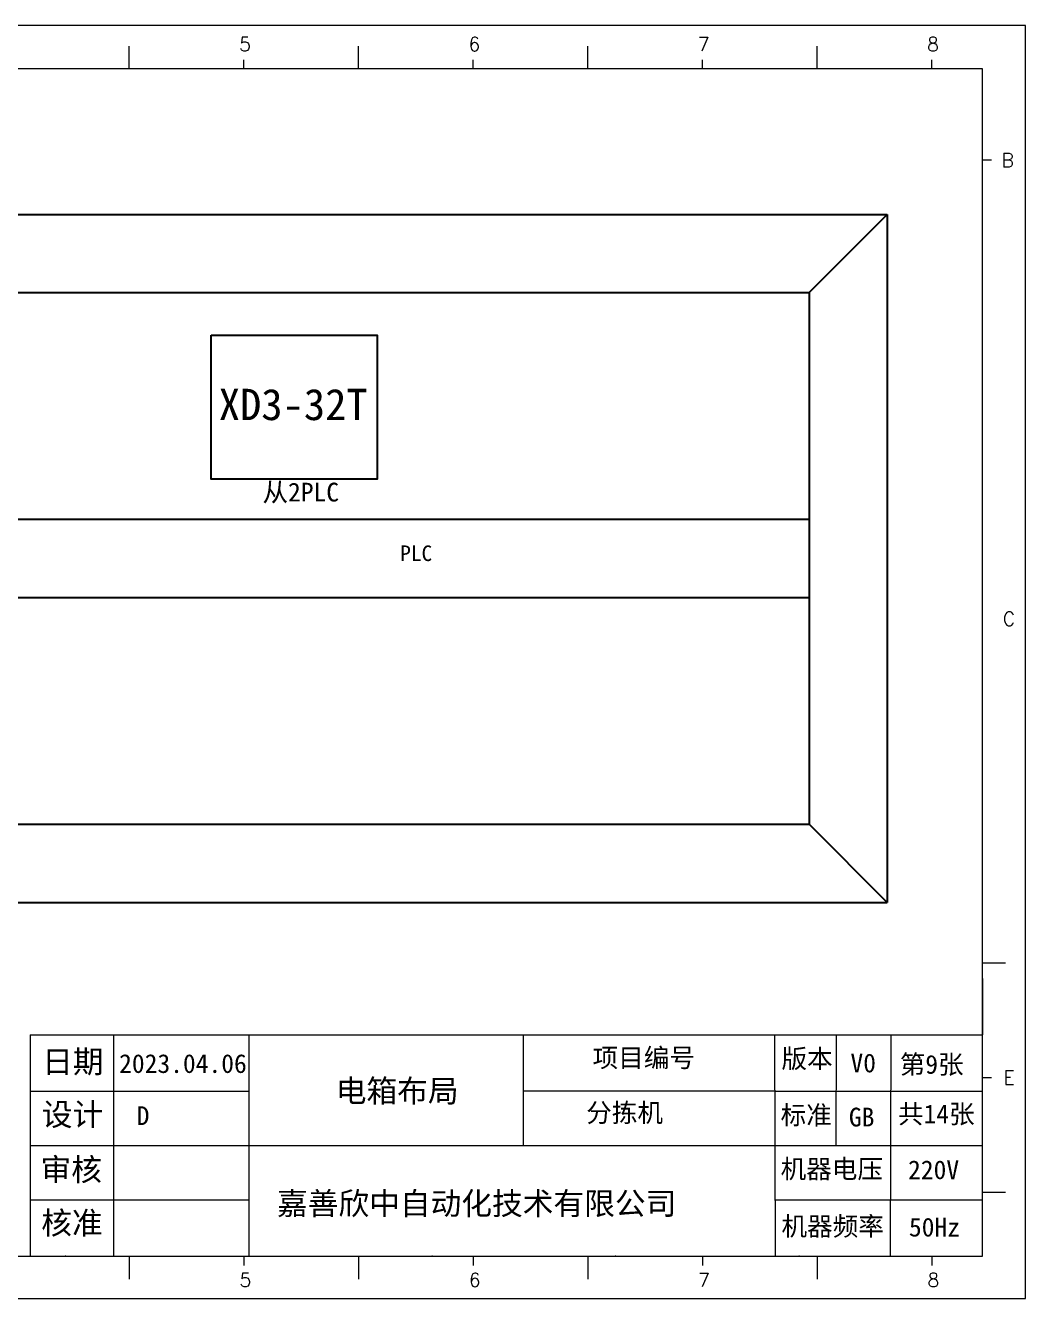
# Model space of a CAD drawing. Header units: millimetres. Extents: x 40430 to 48442, y -3636 to 4180.
# Drawn here: x 43063.4 to 43383.2, y 1877.4 to 2284.4 of the extents above; entities that cross this region are included whole.
import ezdxf

# ---------------------------------------------------------------- set-up
doc = ezdxf.new("R2010")
doc.units = ezdxf.units.MM
doc.styles.add('SIMPLEX', font='SIMPLEX')
doc.styles.get("Standard").update_dxf_attribs({"font": ''})
doc.styles.get('Standard').set_extended_font_data('SimSun')

msp = doc.modelspace()

# ---------------------------------------------------------------- linework, layer by layer
at = {"color": 7, "lineweight": 9}
for p, q in [((43096.57, 2270.49), (43096.57, 2277.83)), ((43169.91, 2270.49), (43169.91, 2277.83)), ((43243.25, 2270.49), (43243.25, 2277.83)), ((43316.59, 2270.49), (43316.59, 2277.83)), ((43133.24, 2270.49), (43133.24, 2273.43)), ((43206.58, 2270.49), (43206.58, 2273.43)), ((43279.92, 2270.49), (43279.92, 2273.43)), ((43353.25, 2270.49), (43353.25, 2273.43)), ((43369.39, 2270.49), (42810.03, 2270.49)), ((43369.39, 1890.88), (43369.39, 2270.49)), ((43369.39, 2241.42), (43372.32, 2241.42)), ((43369.39, 1984.74), (43376.72, 1984.74)), ((43369.39, 1979.68), (43369.39, 1961.72)), ((43369.39, 1948.07), (43372.32, 1948.07)), ((43369.39, 1911.4), (43376.72, 1911.4)), ((42810.03, 1890.88), (43369.39, 1890.88)), ((43096.57, 1890.88), (43096.57, 1883.54)), ((43133.24, 1890.88), (43133.24, 1887.95)), ((43169.91, 1890.88), (43169.91, 1883.54)), ((43206.58, 1890.88), (43206.58, 1887.95)), ((43243.25, 1890.88), (43243.25, 1883.54)), ((43279.92, 1890.88), (43279.92, 1887.95)), ((43316.59, 1890.88), (43316.59, 1883.54)), ((43353.25, 1890.88), (43353.25, 1887.95))]:
    msp.add_line(p, q, dxfattribs=at)
at = {"lineweight": -2}
for p, q in [((42838.94, 2224.01), (43338.94, 2224.01)), ((43338.94, 2224.01), (43313.94, 2199.01)), ((43338.94, 2224.01), (43338.94, 2224.01)), ((43338.94, 2224.01), (43338.94, 2004.01)), ((42863.94, 2199.01), (43313.94, 2199.01)), ((43313.94, 2199.01), (43313.94, 2029.01)), ((42863.94, 2126.51), (43313.94, 2126.51)), ((42863.94, 2101.51), (43313.94, 2101.51)), ((42863.94, 2029.01), (43313.94, 2029.01)), ((43338.94, 2004.01), (43313.94, 2029.01)), ((42838.94, 2004.01), (43338.94, 2004.01))]:
    msp.add_line(p, q, dxfattribs=at)
at = {"lineweight": 9}
for p, q in [((43064.86, 1961.69), (43369.39, 1961.68)), ((43064.86, 1961.69), (43064.86, 1890.89)), ((43091.49, 1961.68), (43091.49, 1890.88)), ((43134.79, 1961.68), (43134.79, 1890.88)), ((43222.5, 1961.76), (43222.5, 1926.22)), ((43302.9, 1961.76), (43303.12, 1890.91)), ((43322.57, 1961.64), (43322.53, 1926.26)), ((43340.14, 1961.76), (43339.86, 1890.89)), ((43064.86, 1943.69), (43134.79, 1943.68)), ((43302.96, 1943.68), (43222.5, 1943.68)), ((43302.9, 1943.68), (43369.39, 1943.68)), ((43064.86, 1926.29), (43134.79, 1926.28)), ((43134.79, 1926.28), (43369.39, 1926.28)), ((43064.86, 1908.89), (43134.77, 1908.88)), ((43303.18, 1908.88), (43369.39, 1908.88))]:
    msp.add_line(p, q, dxfattribs=at)
msp.add_lwpolyline([(42795.88, 1877.36), (43383.18, 1877.36), (43383.18, 2284.41), (42795.88, 2284.41)], close=True, dxfattribs=at)
at = {"lineweight": -2}
msp.add_lwpolyline([(43122.71, 2185.35), (43175.81, 2185.35), (43175.81, 2139.35), (43122.71, 2139.35)], close=True, dxfattribs=at)
at = {"lineweight": 9}
for p in [(43076.14, 1890.88), (43134.79, 1890.88), (43193.44, 1890.88), (43252.09, 1890.88), (43310.74, 1890.88)]:
    msp.add_point(p, dxfattribs=at)

# ---------------------------------------------------------------- texts
at = {"color": 7, "lineweight": 9, "style": 'SIMPLEX'}
for s, height, p in [('5', 4.4, (43131.68, 2276.24)), ('6', 4.4, (43205.02, 2276.24)), ('7', 4.4, (43278.36, 2276.24)), ('8', 4.4, (43351.7, 2276.24)), ('B', 4.46, (43375.45, 2239.11)), ('C', 4.46, (43375.88, 2092.44)), ('E', 4.46, (43376.09, 1945.76)), ('5', 4.4, (43131.82, 1881.11)), ('6', 4.4, (43205.15, 1881.11)), ('7', 4.4, (43278.49, 1881.11)), ('8', 4.4, (43351.83, 1881.11))]:
    msp.add_text(s, height=height, dxfattribs=at).set_placement(p)
at = {"lineweight": 9, "attachment_point": 1}
for s, insert, char_height, width in [('XD3-32T', (43125.18, 2168.23), 10, 12.5285), ('从2PLC', (43139.15, 2138.21), 6, 26.3588), ('{\\fSimSun|b0|i0|c134|p2;项目编号}', (43244.73, 1957.33), 6, 93.9465), ('{\\fSimSun|b0|i0|c134|p2;版本}', (43305.13, 1957.07), 6, 93.9465), ('日期', (43068.71, 1956.7), 7.2, 80.4), ('2023.04.06', (43093.32, 1955.49), 6, 93.9465), ('{\\fSimSun|b0|i0|c134|p2;第9张}', (43342.94, 1955.23), 6, 93.9465), ('{\\fSimSun|b1|i0|c134|p34;电箱布局}', (43162.6, 1947.36), 7.2, 72.4452), ('{\\fFangSong_GB2312|b0|i0|c134|p0;设计}', (43068.59, 1939.83), 7.2, 80.4), ('{\\fSimSun|b0|i0|c134|p2;D}', (43098.94, 1938.83), 6, 93.9465), ('分拣机', (43242.7, 1939.78), 6, 93.9465), ('{\\f宋体|b0|i0|c134|p2;标准}', (43304.85, 1939.02), 6, 93.9465), ('{\\fSimSun|b0|i0|c134|p2;共14张}', (43342.38, 1939.37), 6, 93.9465), ('{\\fFangSong_GB2312|b0|i0|c134|p0;审核}', (43068.18, 1922.22), 7.2, 80.4), ('{\\f宋体|b0|i0|c134|p2;机器电压}', (43304.85, 1921.81), 6, 93.9465), ('{\\fSimSun|b0|i0|c134|p2; 220V}', (43341.53, 1921.52), 6, 23.8077), ('{\\fSimSun|b1|i0|c134|p34;嘉善欣中自动化技术有限公司}', (43143.82, 1911.36), 7.2, 179.0781), ('{\\fFangSong_GB2312|b0|i0|c134|p0;核准}', (43068.4, 1905.14), 7.2, 80.4), ('{\\f宋体|b0|i0|c134|p2;机器频率}', (43305.13, 1903.47), 6, 93.9465), ('{\\f宋体|b0|i0|c134|p2; 50Hz}', (43341.81, 1903.19), 6, 93.9465)]:
    msp.add_mtext(s, dxfattribs=dict(at, insert=insert, char_height=char_height, width=width))
at = {"lineweight": 9, "insert": (43183.22, 2118.16), "char_height": 5, "attachment_point": 1}
msp.add_mtext_dynamic_manual_height_columns('PLC', width=931.2624, gutter_width=12.5, heights=[0], dxfattribs=at)
at = {"color": 0, "lineweight": 9, "char_height": 6, "width": 93.9465, "attachment_point": 1}
for s, insert in [('{\\fSimSun|b0|i0|c134|p2;V0}', (43327.18, 1955.67)), ('{\\fSimSun|b0|i0|c134|p2;GB}', (43326.69, 1938.38))]:
    msp.add_mtext(s, dxfattribs=dict(at, insert=insert))

doc.saveas('drawing.dxf')
